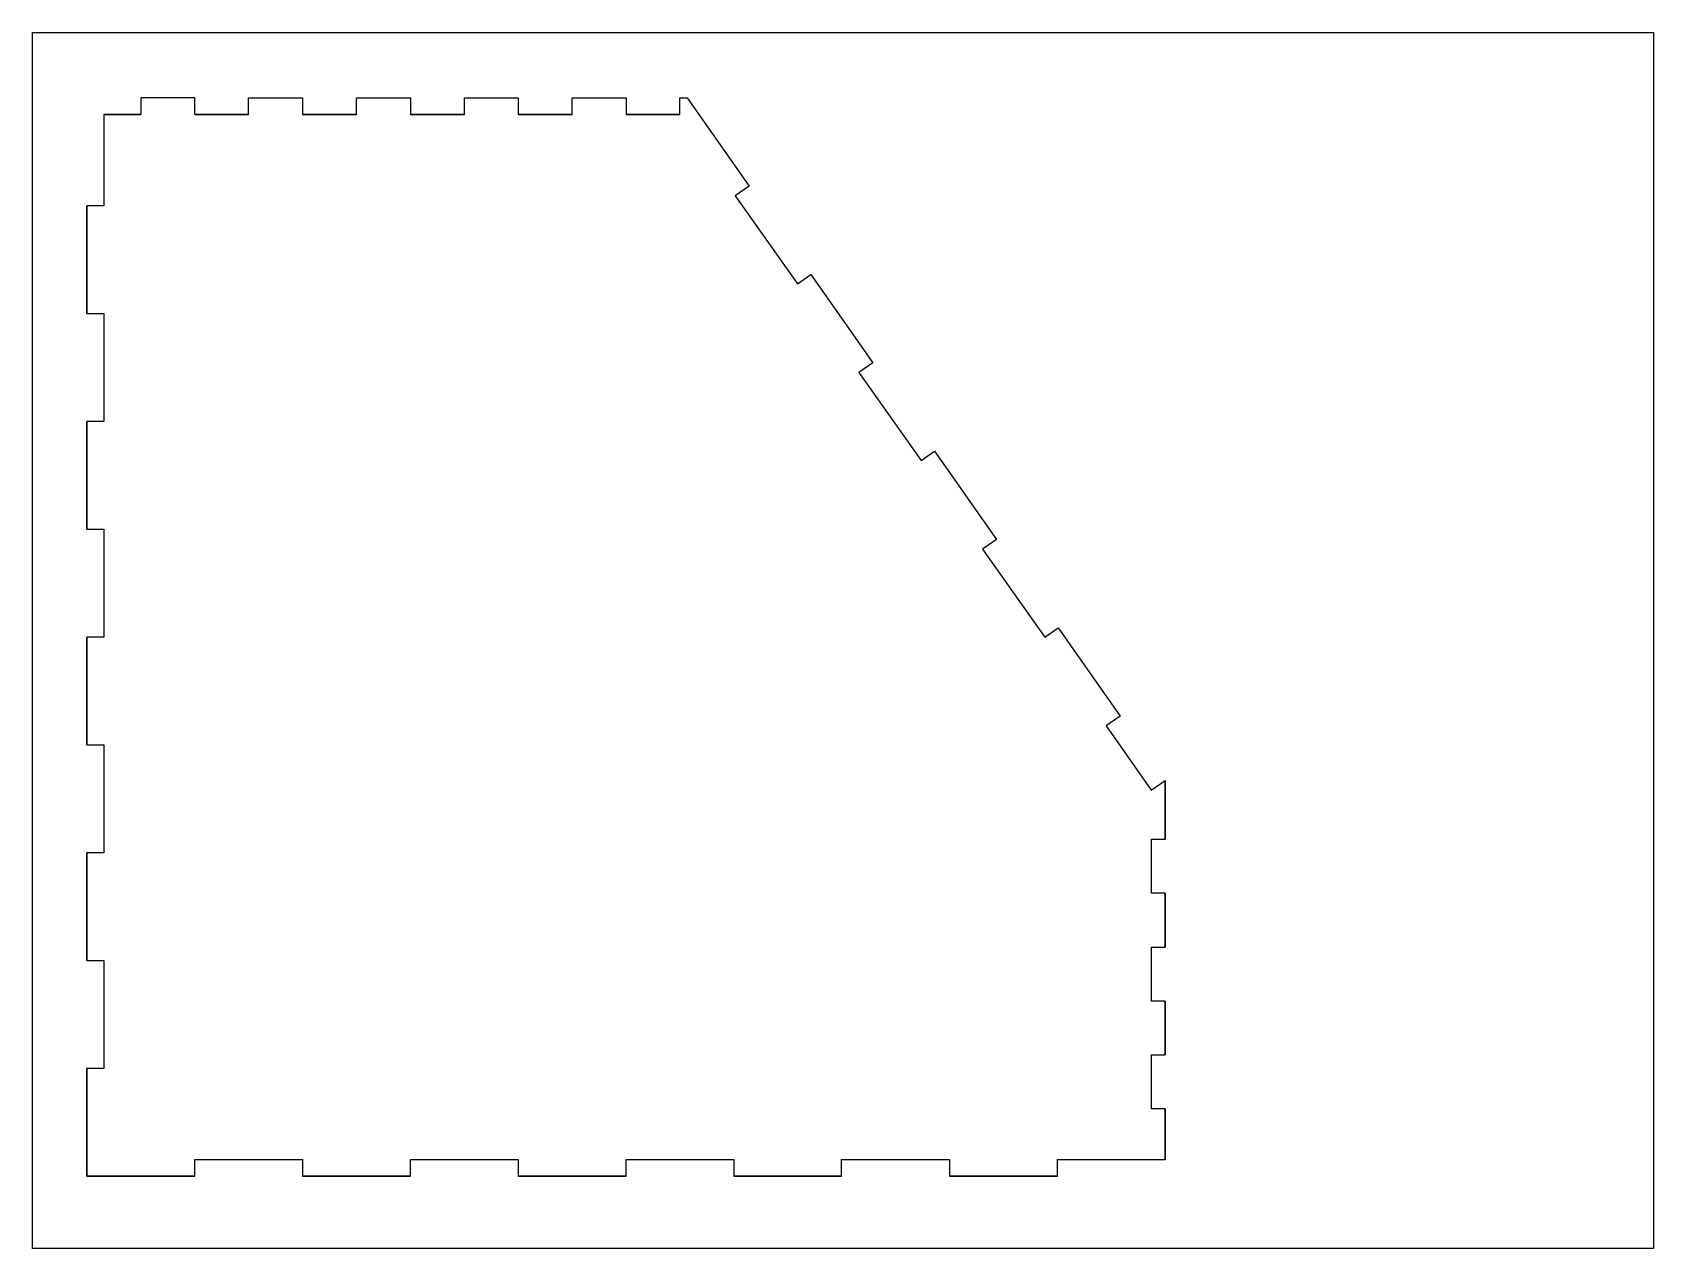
# Model space of a CAD drawing. Header units: inches. Extents: x 1.1 to 25.1, y 0.9 to 18.9.
import ezdxf

# ---------------------------------------------------------------- set-up
doc = ezdxf.new("R2010")
doc.units = ezdxf.units.IN
doc.header["$MEASUREMENT"] = 0

# ---------------------------------------------------------------- blocks, each defined once
blk = doc.blocks.new('*U6')
for p, q in [((1.596, 0), (1.596, -0.25)), ((3.192, -0.243), (3.192, 0)), ((1.596, -0.25), (3.192, -0.243))]:
    blk.add_line(p, q)
blk = doc.blocks.new('*U8')
at = {"color": 0, "linetype": 'ByBlock', "lineweight": -2, "transparency": 16777216, "rotation": 304.9999999999268}
for p in [(72.592, 104.138), (74.423, 101.524), (76.254, 98.909)]:
    blk.add_blockref('*U6', p, dxfattribs=at)

msp = doc.modelspace()

# ---------------------------------------------------------------- linework, layer by layer
for p, q in [((2.188, 17.721), (2.736, 17.721)), ((12.656, 15.356), (13.572, 14.048)), ((14.487, 12.741), (15.402, 11.434))]:
    msp.add_line(p, q)
msp.add_lwpolyline([(1.131, 18.938), (25.131, 18.938), (25.131, 0.938), (1.131, 0.938)], close=True)
for points in [[(3.534, 17.721), (3.534, 17.97), (2.736, 17.97), (2.736, 17.721), (2.188, 17.721), (2.188, 16.372), (1.938, 16.372), (1.938, 14.776), (2.188, 14.776), (2.188, 13.18), (1.938, 13.18), (1.938, 11.584), (2.188, 11.584), (2.188, 9.988), (1.938, 9.988), (1.938, 8.392), (2.188, 8.392), (2.188, 6.796), (1.938, 6.796), (1.938, 5.2), (2.188, 5.2), (2.188, 3.604), (1.938, 3.604), (1.938, 2.008), (3.534, 2.008), (1.938, 2.008), (1.938, 3.604), (1.938, 2.008), (3.534, 2.008), (3.534, 2.258), (5.13, 2.258), (5.13, 2.008), (6.726, 2.008), (6.726, 2.258), (8.323, 2.258), (8.323, 2.008), (9.919, 2.008), (9.919, 2.258), (11.515, 2.258), (11.515, 2.008), (13.111, 2.008), (13.111, 2.258), (14.708, 2.258), (14.708, 2.008), (16.304, 2.008), (16.304, 2.258), (17.9, 2.258), (17.9, 3.006), (17.7, 3.006), (17.7, 3.804), (17.9, 3.804), (17.9, 4.602), (17.7, 4.602), (17.7, 5.4), (17.9, 5.4), (17.9, 6.198), (17.7, 6.198), (17.7, 6.996), (17.9, 6.996), (17.9, 7.794)], [(4.332, 17.721), (3.534, 17.721), (4.332, 17.721), (4.332, 17.97), (5.13, 17.97), (5.13, 17.721)], [(5.928, 17.721), (5.13, 17.721), (5.928, 17.721), (5.928, 17.97), (6.726, 17.97), (6.726, 17.721)], [(7.525, 17.721), (6.726, 17.721), (7.525, 17.721), (7.525, 17.97), (8.323, 17.97), (8.323, 17.721)], [(9.121, 17.721), (8.323, 17.721), (9.121, 17.721), (9.121, 17.97), (9.919, 17.97), (9.919, 17.721)], [(10.717, 17.721), (9.919, 17.721), (10.717, 17.721), (10.717, 17.97), (10.825, 17.97), (11.741, 16.663)], [(16.318, 10.126), (17.233, 8.819), (17.028, 8.676), (17.695, 7.723), (17.9, 7.867), (17.9, 6.996), (17.9, 7.867)]]:
    msp.add_lwpolyline(points)
at = {"color": 7, "linetype": 'Continuous', "lineweight": 25}
for points in [[(1.938, 14.776), (1.938, 16.372)], [(1.938, 11.584), (1.938, 13.18)], [(1.938, 8.392), (1.938, 9.988)], [(1.938, 5.2), (1.938, 6.796)], [(17.9, 6.198), (17.9, 5.4)], [(17.9, 4.602), (17.9, 3.804)], [(17.9, 3.006), (17.9, 2.258)], [(5.13, 2.008), (6.726, 2.008)], [(8.323, 2.008), (9.919, 2.008)], [(11.515, 2.008), (13.111, 2.008)], [(14.708, 2.008), (16.304, 2.008)]]:
    msp.add_lwpolyline(points, close=True, dxfattribs=at)

# ---------------------------------------------------------------- block references
msp.add_blockref('*U8', (-61.767, -86.168))

doc.saveas('drawing.dxf')
